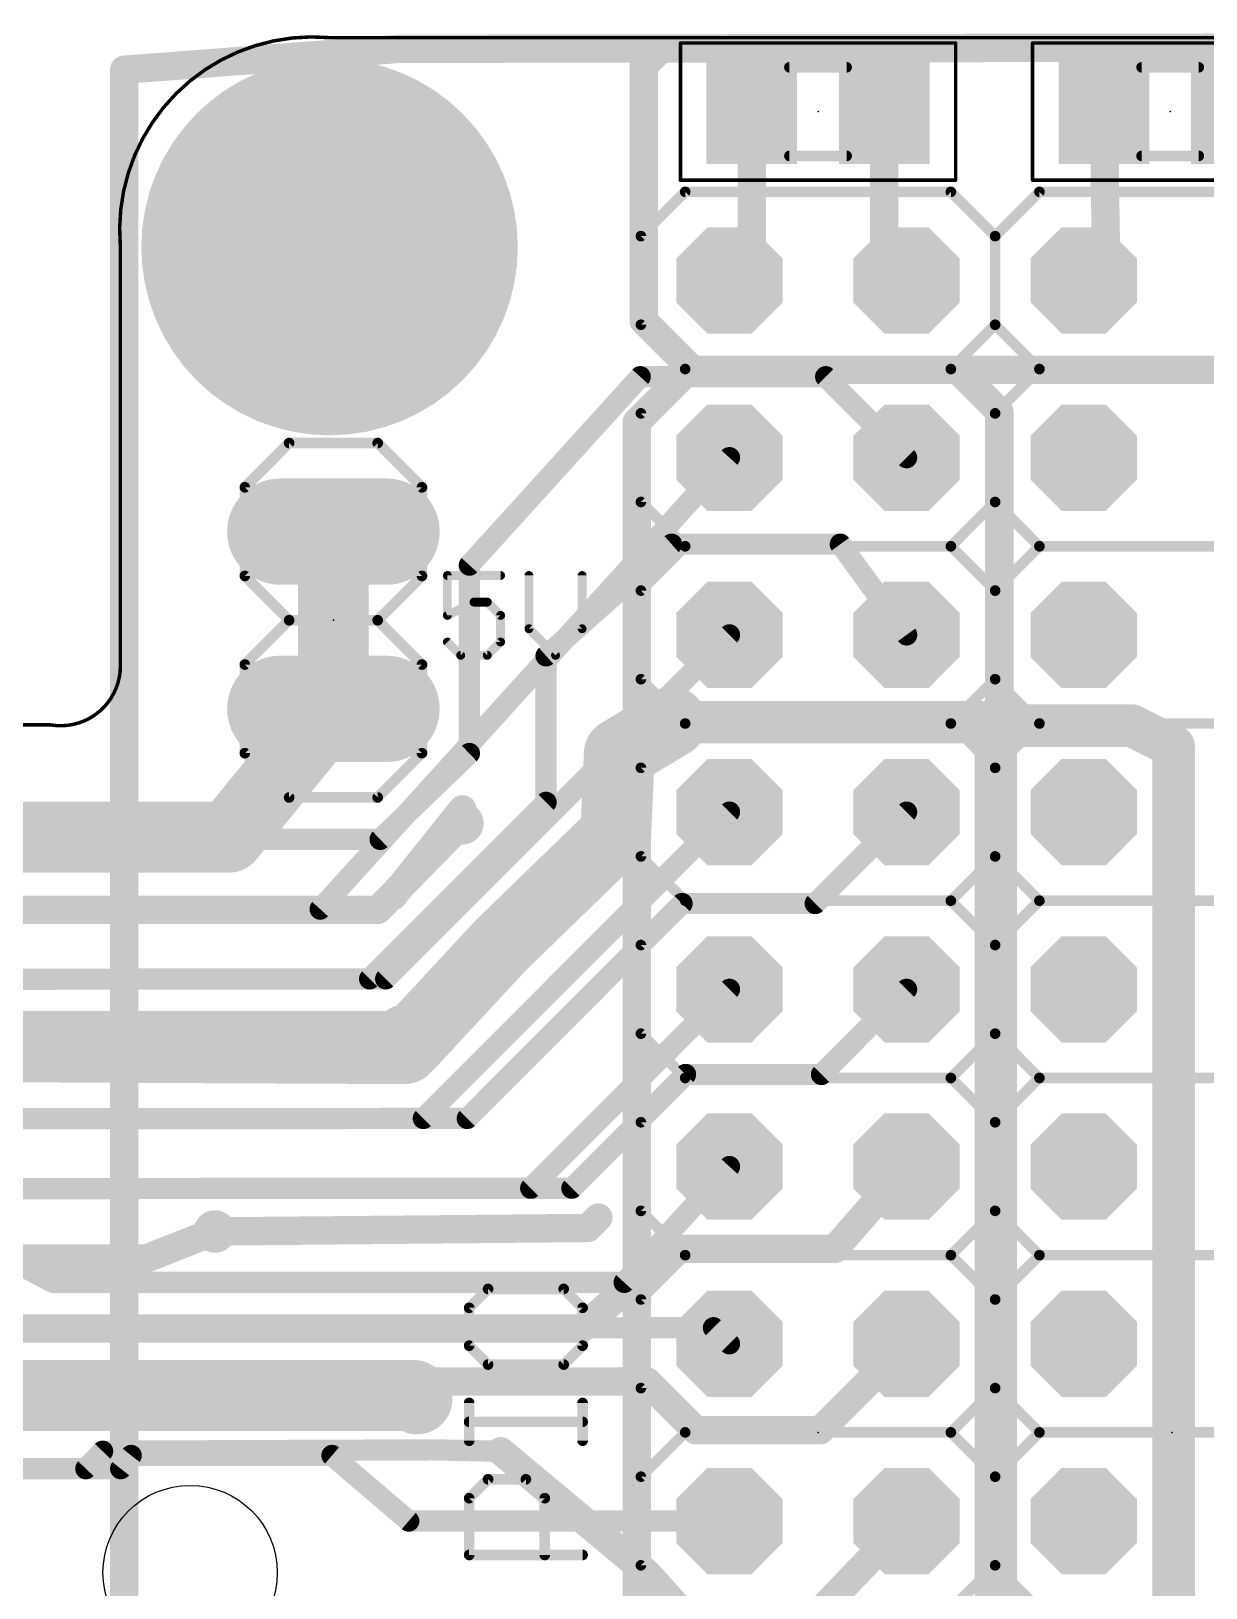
# Model space of a CAD drawing. Extents: x 0.7 to 92.9, y 0.2 to 40.4.
# Drawn here: x 9.47 to 26.31, y 18.09 to 40.4 of the extents above; entities that cross this region are included whole.
import ezdxf

# ---------------------------------------------------------------- set-up
doc = ezdxf.new("R2010")
doc.units = 0
for name, color, linetype in [('1', 14, 'CONTINUOUS'), ('16', 174, 'CONTINUOUS'), ('17', 94, 'CONTINUOUS'), ('18', 94, 'CONTINUOUS'), ('20', 178, 'CONTINUOUS'), ('21', 250, 'CONTINUOUS'), ('23', 178, 'CONTINUOUS'), ('24', 178, 'CONTINUOUS'), ('25', 250, 'CONTINUOUS'), ('39', 14, 'CONTINUOUS'), ('40', 174, 'CONTINUOUS'), ('51', 250, 'CONTINUOUS'), ('52', 250, 'CONTINUOUS')]:
    doc.layers.add(name, color=color, linetype=linetype)

# ---------------------------------------------------------------- blocks, each defined once
blk = doc.blocks.new('RECT')
blk.add_solid([(-0.5, -0.5), (0.5, -0.5), (-0.5, 0.5), (0.5, 0.5)])
blk = doc.blocks.new('LONGP100')
at = {"const_width": 1}
blk.add_lwpolyline([(-0.5, 0), (0.5, 0)], dxfattribs=at)
at = {"const_width": 0.5}
for points in [[(-0.5, 0.25, 1), (-0.5, -0.25)], [(0.5, -0.25, 1), (0.5, 0.25)]]:
    blk.add_lwpolyline(points, format="xyb", dxfattribs=at)
blk = doc.blocks.new('OCTAGONP')
at = {"const_width": 0.5}
blk.add_lwpolyline([(-0.25, -0.1036), (-0.25, 0.1036), (-0.1036, 0.25), (0.1036, 0.25), (0.25, 0.1036), (0.25, -0.1036), (0.1036, -0.25), (-0.1036, -0.25), (-0.25, -0.1036), (-0.25, 0.1036)], dxfattribs=at)
blk = doc.blocks.new('ROUNDP')
at = {"const_width": 0.5}
blk.add_lwpolyline([(0, -0.25, 1), (0, 0.25, 1), (0, -0.25)], format="xyb", dxfattribs=at)
blk = doc.blocks.new('ROUNDV')
at = {"const_width": 0.5}
blk.add_lwpolyline([(0, -0.25, 1), (0, 0.25, 1), (0, -0.25)], format="xyb", dxfattribs=at)

msp = doc.modelspace()

# ---------------------------------------------------------------- linework, layer by layer
at = {"layer": '1'}
for points, const_width in [([(19.8, 39.25), (19.8, 37.15)], 0.4064), ([(21.7, 39.25), (21.7, 37.15)], 0.4064), ([(24.85, 39.25), (24.88, 37.15)], 0.4064), ([(19.8, 37.15), (19.48, 36.83)], 0.4064), ([(21.7, 37.15), (22.02, 36.83)], 0.4064), ([(24.88, 37.15), (24.56, 36.83)], 0.4064), ([(15.75, 32.75), (18.2, 35.45)], 0.3048), ([(18.2, 35.45), (20.86, 35.45)], 0.3048), ([(20.86, 35.45), (22.02, 34.29)], 0.3048), ([(16.85, 31.45), (18.65, 33.05)], 0.3048), ([(18.65, 33.05), (21.07, 33.05)], 0.3048), ([(21.07, 33.05), (22.02, 31.75)], 0.3048), ([(15.75, 30.05), (15.75, 32.75)], 0.3048), ([(16.85, 29.35), (16.85, 31.45)], 0.3048), ([(17.9, 30.05), (18.65, 30.5)], 1.016), ([(18.65, 30.5), (23.1, 30.5)], 0.6096), ([(23.1, 30.5), (23.3, 30.45)], 0.6096), ([(23.3, 30.45), (23.3, 5.6)], 0.6096), ([(25.25, 30.45), (23.3, 30.45)], 0.6096), ([(25.85, 30.15), (25.25, 30.45)], 0.6096), ([(17.85, 28.9), (17.9, 30.05)], 1.016), ([(25.85, 5.85), (25.85, 30.15)], 0.6096), ([(14.47, 28.82), (15.75, 30.05)], 0.3048), ([(14.32, 26.82), (16.85, 29.35)], 0.3048), ([(14.44, 27.81), (15.65, 29.05)], 0.4064), ([(16.2, 27.3), (17.85, 28.9)], 1.016), ([(20.71, 27.9), (22.02, 29.21)], 0.3048), ([(4.245, 28.81), (14.47, 28.82)], 0.3048), ([(4.245, 27.81), (14.44, 27.81)], 0.4064), ([(15.72, 24.82), (18.8, 27.9)], 0.3048), ([(18.8, 27.9), (20.71, 27.9)], 0.3048), ([(14.9, 25.9), (16.2, 27.3)], 1.016), ([(4.245, 26.81), (14.32, 26.82)], 0.3048), ([(20.8, 25.45), (22.02, 26.67)], 0.3048), ([(8.35, 25.85), (14.82, 25.82)], 1.016), ([(14.82, 25.82), (14.9, 25.9)], 1.016), ([(17.22, 23.82), (18.85, 25.45)], 0.3048), ([(18.85, 25.45), (20.8, 25.45)], 0.3048), ([(4.245, 24.81), (15.72, 24.82)], 0.3048), ([(20.99, 22.95), (22.02, 24.13)], 0.4064), ([(4.245, 23.81), (17.22, 23.82)], 0.3048), ([(11.11, 22.81), (12.1, 23.2)], 0.4064), ([(4.245, 22.81), (11.11, 22.81)], 0.4064), ([(17.36, 21.81), (18.65, 22.95)], 0.4064), ([(18.65, 22.95), (20.99, 22.95)], 0.4064), ([(4.245, 21.81), (17.36, 21.81)], 0.4064), ([(20.78, 20.35), (22.02, 21.59)], 0.4064), ([(9.96, 20.81), (10.3, 21.05)], 0.4064), ([(10.3, 21.05), (18.3, 21.05)], 0.4064), ([(18.3, 21.05), (19, 20.35)], 0.4064), ([(4.245, 20.81), (9.96, 20.81)], 0.4064), ([(19, 20.35), (20.78, 20.35)], 0.4064), ([(10.25, 19.8), (10.49, 20.05)], 0.3048), ([(10.49, 20.05), (15.22, 20.07)], 0.3048), ([(15.22, 20.07), (16.2, 20.05)], 0.3048), ([(16.2, 20.05), (18.3, 18.3)], 0.4064), ([(4.245, 19.81), (10.25, 19.8)], 0.3048), ([(20.82, 17.8), (22.02, 19.05)], 0.4064), ([(18.3, 18.3), (18.75, 17.8)], 0.4064)]:
    msp.add_lwpolyline(points, dxfattribs=dict(at, const_width=const_width))
for points, const_width in [([(19.9016, 39.25, 1), (19.6984, 39.25)], 0.2032), ([(21.8016, 39.25, 1), (21.5984, 39.25)], 0.2032), ([(24.9516, 39.2515, 1), (24.7484, 39.2485)], 0.2032), ([(19.8718, 37.0782, 1), (19.7282, 37.2218)], 0.2032), ([(21.7718, 37.2218, 1), (21.6282, 37.0782)], 0.2032), ([(24.9518, 37.0782, 1), (24.8082, 37.2218)], 0.2032), ([(19.6984, 37.15, 1), (19.9016, 37.15)], 0.2032), ([(21.5984, 37.15, 1), (21.8016, 37.15)], 0.2032), ([(24.7784, 37.1485, 1), (24.9816, 37.1515)], 0.2032), ([(19.4082, 36.9018, 1), (19.5518, 36.7582)], 0.2032), ([(21.9482, 36.7582, 1), (22.0918, 36.9018)], 0.2032), ([(24.4882, 36.9018, 1), (24.6318, 36.7582)], 0.2032), ([(18.2, 35.5262, 1), (18.2, 35.3738)], 0.1524), ([(18.2564, 35.3988, 1), (18.1436, 35.5012)], 0.1524), ([(20.9139, 35.5039, 1), (20.8061, 35.3961)], 0.1524), ([(20.86, 35.3738, 1), (20.86, 35.5262)], 0.1524), ([(21.9661, 34.2361, 1), (22.0739, 34.3439)], 0.1524), ([(18.65, 33.1262, 1), (18.65, 32.9738)], 0.1524), ([(18.7006, 32.993, 1), (18.5994, 33.107)], 0.1524), ([(21.1315, 33.095, 1), (21.0085, 33.005)], 0.1524), ([(21.07, 32.9738, 1), (21.07, 33.1262)], 0.1524), ([(15.8262, 32.75, 1), (15.6738, 32.75)], 0.1524), ([(15.6936, 32.8012, 1), (15.8064, 32.6988)], 0.1524), ([(21.9585, 31.705, 1), (22.0815, 31.795)], 0.1524), ([(16.9262, 31.45, 1), (16.7738, 31.45)], 0.1524), ([(16.7994, 31.507, 1), (16.9006, 31.393)], 0.1524), ([(18.7807, 30.2822, 1), (18.5193, 30.7178)], 0.508), ([(18.65, 30.6524, 1), (18.65, 30.3476)], 0.3048), ([(23.137, 30.6478, 1), (23.063, 30.3522)], 0.3048), ([(23.1, 30.3476, 1), (23.1, 30.6524)], 0.3048), ([(23.4524, 30.45, 1), (23.1476, 30.45)], 0.3048), ([(23.3, 30.6024, 1), (23.3, 30.2976)], 0.3048), ([(23.263, 30.3022, 1), (23.337, 30.5978)], 0.3048), ([(25.3182, 30.5863, 1), (25.1818, 30.3137)], 0.3048), ([(25.25, 30.2976, 1), (25.25, 30.6024)], 0.3048), ([(17.7693, 30.2678, 1), (18.0307, 29.8322)], 0.508), ([(18.1538, 30.039, 1), (17.6462, 30.061)], 0.508), ([(26.0024, 30.15, 1), (25.6976, 30.15)], 0.3048), ([(25.7818, 30.0137, 1), (25.9182, 30.2863)], 0.3048), ([(15.6738, 30.05, 1), (15.8262, 30.05)], 0.1524), ([(15.8028, 29.9951, 1), (15.6972, 30.1049)], 0.1524), ([(16.9039, 29.2961, 1), (16.7961, 29.4039)], 0.1524), ([(15.7227, 28.979, 1), (15.5773, 29.121)], 0.2032), ([(16.7738, 29.35, 1), (16.9262, 29.35)], 0.1524), ([(18.0268, 28.7177, 1), (17.6732, 29.0823)], 0.508), ([(22.0739, 29.1561, 1), (21.9661, 29.2639)], 0.1524), ([(17.5962, 28.911, 1), (18.1038, 28.889)], 0.508), ([(14.4172, 28.8749, 1), (14.5228, 28.7651)], 0.1524), ([(14.4701, 28.7438, 1), (14.4699, 28.8962)], 0.1524), ([(14.3673, 27.881, 1), (14.5127, 27.739)], 0.2032), ([(14.44, 27.7084, 1), (14.44, 27.9116)], 0.2032), ([(18.8, 27.9762, 1), (18.8, 27.8238)], 0.1524), ([(18.8539, 27.8461, 1), (18.7461, 27.9539)], 0.1524), ([(20.6561, 27.9539, 1), (20.7639, 27.8461)], 0.1524), ([(20.71, 27.8238, 1), (20.71, 27.9762)], 0.1524), ([(16.0232, 27.4823, 1), (16.3768, 27.1177)], 0.508), ([(16.3861, 27.1272, 1), (16.0139, 27.4728)], 0.508), ([(14.2661, 26.8739, 1), (14.3739, 26.7661)], 0.1524), ([(14.3201, 26.7438, 1), (14.3199, 26.8962)], 0.1524), ([(22.0739, 26.6161, 1), (21.9661, 26.7239)], 0.1524), ([(15.0796, 25.7204, 1), (14.7204, 26.0796)], 0.508), ([(14.8188, 25.566, 1), (14.8212, 26.074)], 0.508), ([(14.6404, 25.9996, 1), (14.9996, 25.6404)], 0.508), ([(14.7139, 26.0728, 1), (15.0861, 25.7272)], 0.508), ([(18.85, 25.5262, 1), (18.85, 25.3738)], 0.1524), ([(18.9039, 25.3961, 1), (18.7961, 25.5039)], 0.1524), ([(20.7461, 25.5039, 1), (20.8539, 25.3961)], 0.1524), ([(20.8, 25.3738, 1), (20.8, 25.5262)], 0.1524), ([(15.6661, 24.8739, 1), (15.7739, 24.7661)], 0.1524), ([(15.7201, 24.7438, 1), (15.7199, 24.8962)], 0.1524), ([(22.0965, 24.0632, 1), (21.9435, 24.1968)], 0.2032), ([(17.1661, 23.8739, 1), (17.2739, 23.7661)], 0.1524), ([(17.2201, 23.7438, 1), (17.2199, 23.8962)], 0.1524), ([(12.1372, 23.1055, 1), (12.0628, 23.2945)], 0.2032), ([(11.0728, 22.9045, 1), (11.1472, 22.7155)], 0.2032), ([(11.11, 22.7084, 1), (11.11, 22.9116)], 0.2032), ([(18.65, 23.0516, 1), (18.65, 22.8484)], 0.2032), ([(18.7173, 22.8739, 1), (18.5827, 23.0261)], 0.2032), ([(20.9135, 23.0168, 1), (21.0665, 22.8832)], 0.2032), ([(20.99, 22.8484, 1), (20.99, 23.0516)], 0.2032), ([(17.2927, 21.8861, 1), (17.4273, 21.7339)], 0.2032), ([(17.36, 21.7084, 1), (17.36, 21.9116)], 0.2032), ([(22.0918, 21.5182, 1), (21.9482, 21.6618)], 0.2032), ([(10.3, 21.1516, 1), (10.3, 20.9484)], 0.2032), ([(10.3586, 20.967, 1), (10.2414, 21.133)], 0.2032), ([(18.3718, 21.1218, 1), (18.2282, 20.9782)], 0.2032), ([(18.3, 20.9484, 1), (18.3, 21.1516)], 0.2032), ([(9.9014, 20.893, 1), (10.0186, 20.727)], 0.2032), ([(9.96, 20.7084, 1), (9.96, 20.9116)], 0.2032), ([(19, 20.4516, 1), (19, 20.2484)], 0.2032), ([(20.78, 20.2484, 1), (20.78, 20.4516)], 0.2032), ([(18.9282, 20.2782, 1), (19.0718, 20.4218)], 0.2032), ([(20.7082, 20.4218, 1), (20.8518, 20.2782)], 0.2032), ([(10.4897, 20.1262, 1), (10.4903, 19.9738)], 0.1524), ([(10.545, 19.9972, 1), (10.435, 20.1028)], 0.1524), ([(15.2216, 20.1462, 1), (15.2184, 19.9938)], 0.1524), ([(15.2203, 19.9938, 1), (15.2197, 20.1462)], 0.1524), ([(16.265, 20.1281, 1), (16.135, 19.9719)], 0.2032), ([(16.1984, 19.9738, 1), (16.2016, 20.1262)], 0.1524), ([(10.195, 19.8528, 1), (10.305, 19.7472)], 0.1524), ([(10.2499, 19.7238, 1), (10.2501, 19.8762)], 0.1524), ([(22.0933, 18.9796, 1), (21.9467, 19.1204)], 0.2032), ([(18.3755, 18.368, 1), (18.2245, 18.232)], 0.2032), ([(18.235, 18.2219, 1), (18.365, 18.3781)], 0.2032)]:
    msp.add_lwpolyline(points, format="xyb", dxfattribs=dict(at, const_width=const_width))
at = {"layer": '16'}
for points, const_width in [([(14.75, 40.15), (50.6, 40.2)], 0.4064), ([(10.8, 39.85), (14.75, 40.15)], 0.4064), ([(10.8, 0.45), (10.8, 39.85)], 0.4064), ([(21.7, 39.25), (21.7, 37.15)], 0.4064), ([(21.7, 37.15), (22.02, 36.83)], 0.4064), ([(13.61, 27.82), (19.48, 34.29)], 0.3048), ([(13.8, 30.69), (13.8, 33.23)], 1.016), ([(14.55, 26.82), (19.48, 31.75)], 0.3048), ([(12.3, 28.85), (13.8, 30.69)], 1.016), ([(15.65, 29.25), (14.65, 28)], 0.4064), ([(15.65, 29.05), (15.65, 29.25)], 0.4064), ([(8.68, 28.85), (12.3, 28.85)], 1.016), ([(15.09, 24.82), (19.48, 29.21)], 0.3048), ([(4.245, 27.81), (13.61, 27.82)], 0.3048), ([(4.245, 26.81), (14.55, 26.82)], 0.3048), ([(16.63, 23.82), (19.48, 26.67)], 0.3048), ([(8.4, 25.85), (14.75, 25.85)], 1.016), ([(14.75, 25.85), (14.85, 25.95)], 1.016), ([(4.245, 24.81), (15.09, 24.82)], 0.3048), ([(17.97, 22.47), (19.48, 24.13)], 0.3048), ([(4.245, 23.81), (16.63, 23.82)], 0.3048), ([(12.1, 23.2), (17.45, 23.25)], 0.4064), ([(17.45, 23.25), (17.6, 23.4)], 0.4064), ([(9.15, 22.8), (9.78, 22.47)], 0.3048), ([(9.78, 22.47), (17.97, 22.47)], 0.3048), ([(4.245, 21.81), (19.25, 21.82)], 0.3048), ([(19.25, 21.82), (19.48, 21.59)], 0.3048), ([(8.25, 20.85), (14.95, 20.85)], 1.016), ([(14.95, 20.85), (15, 20.8)], 1.016), ([(10.75, 19.8), (10.9, 19.99)], 0.3048), ([(10.9, 19.99), (13.78, 19.99)], 0.3048), ([(13.78, 19.99), (14.88, 19.05)], 0.3048), ([(4.245, 19.81), (10.6, 19.8)], 0.3048), ([(10.6, 19.8), (10.75, 19.8)], 0.3048), ([(14.88, 19.05), (19.48, 19.05)], 0.3048)]:
    msp.add_lwpolyline(points, dxfattribs=dict(at, const_width=const_width))
for points, const_width in [([(14.7499, 40.2516, 1), (14.7501, 40.0484)], 0.2032), ([(14.7577, 40.0487, 1), (14.7423, 40.2513)], 0.2032), ([(10.9016, 39.85, 1), (10.6984, 39.85)], 0.2032), ([(10.7923, 39.9513, 1), (10.8077, 39.7487)], 0.2032), ([(21.8016, 39.25, 1), (21.5984, 39.25)], 0.2032), ([(21.7718, 37.2218, 1), (21.6282, 37.0782)], 0.2032), ([(21.5984, 37.15, 1), (21.8016, 37.15)], 0.2032), ([(21.9482, 36.7582, 1), (22.0918, 36.9018)], 0.2032), ([(19.5364, 34.2388, 1), (19.4236, 34.3412)], 0.1524), ([(14.054, 33.23, 1), (13.546, 33.23)], 0.508), ([(19.5339, 31.6961, 1), (19.4261, 31.8039)], 0.1524), ([(13.9969, 30.5295, 1), (13.6031, 30.8505)], 0.508), ([(13.546, 30.69, 1), (14.054, 30.69)], 0.508), ([(15.7516, 29.25, 1), (15.5484, 29.25)], 0.2032), ([(15.7293, 29.1865, 1), (15.5707, 29.3135)], 0.2032), ([(12.1031, 29.0105, 1), (12.4969, 28.6895)], 0.508), ([(12.3, 28.596, 1), (12.3, 29.104)], 0.508), ([(19.5339, 29.1561, 1), (19.4261, 29.2639)], 0.1524), ([(15.5484, 29.05, 1), (15.7516, 29.05)], 0.2032), ([(14.5707, 28.0635, 1), (14.7293, 27.9365)], 0.2032), ([(13.5536, 27.8712, 1), (13.6664, 27.7688)], 0.1524), ([(13.6101, 27.7438, 1), (13.6099, 27.8962)], 0.1524), ([(14.4961, 26.8739, 1), (14.6039, 26.7661)], 0.1524), ([(14.5501, 26.7438, 1), (14.5499, 26.8962)], 0.1524), ([(19.5339, 26.6161, 1), (19.4261, 26.7239)], 0.1524), ([(15.0296, 25.7704, 1), (14.6704, 26.1296)], 0.508), ([(14.75, 25.596, 1), (14.75, 26.104)], 0.508), ([(14.5704, 26.0296, 1), (14.9296, 25.6704)], 0.508), ([(15.0361, 24.8739, 1), (15.1439, 24.7661)], 0.1524), ([(15.0901, 24.7438, 1), (15.0899, 24.8962)], 0.1524), ([(19.5364, 24.0787, 1), (19.4236, 24.1813)], 0.1524), ([(16.5761, 23.8739, 1), (16.6839, 23.7661)], 0.1524), ([(16.6301, 23.7438, 1), (16.6299, 23.8962)], 0.1524), ([(17.4509, 23.1484, 1), (17.4491, 23.3516)], 0.2032), ([(17.6718, 23.3282, 1), (17.5282, 23.4718)], 0.2032), ([(12.0991, 23.3016, 1), (12.1009, 23.0984)], 0.2032), ([(17.3782, 23.3218, 1), (17.5218, 23.1782)], 0.2032), ([(9.78, 22.5462, 1), (9.78, 22.3938)], 0.1524), ([(9.7446, 22.4025, 1), (9.8154, 22.5375)], 0.1524), ([(17.9136, 22.5213, 1), (18.0264, 22.4187)], 0.1524), ([(17.97, 22.3938, 1), (17.97, 22.5462)], 0.1524), ([(19.3039, 21.8739, 1), (19.1961, 21.7661)], 0.1524), ([(19.2501, 21.7438, 1), (19.2499, 21.8962)], 0.1524), ([(19.4261, 21.5361, 1), (19.5339, 21.6439)], 0.1524), ([(15.1296, 21.0296, 1), (14.7704, 20.6704)], 0.508), ([(14.8204, 20.6204, 1), (15.1796, 20.9796)], 0.508), ([(14.95, 20.596, 1), (14.95, 21.104)], 0.508), ([(10.9, 20.0662, 1), (10.9, 19.9138)], 0.1524), ([(10.9598, 19.9428, 1), (10.8402, 20.0372)], 0.1524), ([(13.8295, 20.0479, 1), (13.7305, 19.9321)], 0.1524), ([(13.78, 19.9138, 1), (13.78, 20.0662)], 0.1524), ([(10.6, 19.8762, 1), (10.6, 19.7238)], 0.1524), ([(10.5999, 19.7238, 1), (10.6001, 19.8762)], 0.1524), ([(10.6902, 19.8472, 1), (10.8098, 19.7528)], 0.1524), ([(10.75, 19.7238, 1), (10.75, 19.8762)], 0.1524), ([(14.88, 19.1262, 1), (14.88, 18.9738)], 0.1524), ([(19.48, 18.9738, 1), (19.48, 19.1262)], 0.1524), ([(14.8305, 18.9921, 1), (14.9295, 19.1079)], 0.1524)]:
    msp.add_lwpolyline(points, format="xyb", dxfattribs=dict(at, const_width=const_width))
at = {"layer": '20'}
for points, const_width in [([(13.745, 40.31, 0.4663), (10.745, 37.31)], 0.05), ([(13.745, 40.3225, 1), (13.745, 40.2975)], 0.025), ([(13.7439, 40.2975, 1), (13.7461, 40.3225)], 0.025), ([(10.7575, 37.31, 1), (10.7325, 37.31)], 0.025), ([(10.7325, 37.3089, 1), (10.7575, 37.3111)], 0.025), ([(9.745, 30.46, 0.4663), (10.745, 31.31)], 0.05), ([(10.7575, 31.3101, 1), (10.7325, 31.3099)], 0.025), ([(10.7325, 31.31, 1), (10.7575, 31.31)], 0.025), ([(9.7471, 30.4723, 1), (9.7429, 30.4477)], 0.025), ([(9.745, 30.4475, 1), (9.745, 30.4725)], 0.025)]:
    msp.add_lwpolyline(points, format="xyb", dxfattribs=dict(at, const_width=const_width))
at = {"layer": '20', "const_width": 0.05}
for points in [[(13.745, 40.31), (47.535, 40.31)], [(10.745, 31.31), (10.745, 37.31)], [(1.245, 30.46), (9.745, 30.46)]]:
    msp.add_lwpolyline(points, dxfattribs=at)
at = {"layer": '20'}
msp.add_circle((11.745, 18.31), 1.25, dxfattribs=at)
at = {"layer": '21', "const_width": 0.1524}
for points in [[(18.21, 37.465), (18.845, 38.1)], [(18.845, 38.1), (22.655, 38.1)], [(22.655, 38.1), (23.29, 37.465)], [(23.29, 37.465), (23.925, 38.1)], [(23.925, 38.1), (27.735, 38.1)], [(18.21, 37.465), (18.21, 36.195)], [(23.29, 37.465), (23.29, 36.195)], [(23.29, 37.465), (23.29, 36.195)], [(18.845, 35.56), (18.21, 36.195)], [(22.655, 35.56), (23.29, 36.195)], [(23.925, 35.56), (23.29, 36.195)], [(18.21, 34.925), (18.845, 35.56)], [(18.845, 35.56), (22.655, 35.56)], [(22.655, 35.56), (23.29, 34.925)], [(23.29, 34.925), (23.925, 35.56)], [(23.925, 35.56), (27.735, 35.56)], [(18.21, 34.925), (18.21, 33.655)], [(23.29, 34.925), (23.29, 33.655)], [(23.29, 34.925), (23.29, 33.655)], [(12.53, 33.865), (13.165, 34.5)], [(13.165, 34.5), (14.435, 34.5)], [(14.435, 34.5), (15.07, 33.865)], [(12.53, 32.595), (12.53, 33.865)], [(15.07, 33.865), (15.07, 32.595)], [(18.845, 33.02), (18.21, 33.655)], [(22.655, 33.02), (23.29, 33.655)], [(23.925, 33.02), (23.29, 33.655)], [(18.845, 33.02), (18.21, 32.385)], [(18.845, 33.02), (22.655, 33.02)], [(22.655, 33.02), (23.29, 32.385)], [(23.925, 33.02), (23.29, 32.385)], [(23.925, 33.02), (27.735, 33.02)], [(13.165, 31.96), (12.53, 32.595)], [(15.07, 32.595), (14.435, 31.96)], [(18.21, 31.115), (18.21, 32.385)], [(23.29, 32.385), (23.29, 31.115)], [(23.29, 31.115), (23.29, 32.385)], [(12.53, 31.325), (13.165, 31.96)], [(13.165, 31.96), (14.435, 31.96)], [(14.435, 31.96), (15.07, 31.325)], [(12.53, 30.055), (12.53, 31.325)], [(15.07, 31.325), (15.07, 30.055)], [(18.845, 30.48), (18.21, 31.115)], [(22.655, 30.48), (23.29, 31.115)], [(23.925, 30.48), (23.29, 31.115)], [(18.21, 29.845), (18.845, 30.48)], [(18.845, 30.48), (22.655, 30.48)], [(22.655, 30.48), (23.29, 29.845)], [(23.29, 29.845), (23.925, 30.48)], [(23.925, 30.48), (27.735, 30.48)], [(12.53, 30.055), (13.165, 29.42)], [(14.435, 29.42), (15.07, 30.055)], [(18.21, 28.575), (18.21, 29.845)], [(23.29, 29.845), (23.29, 28.575)], [(23.29, 28.575), (23.29, 29.845)], [(13.165, 29.42), (14.435, 29.42)], [(18.845, 27.94), (18.21, 28.575)], [(22.655, 27.94), (23.29, 28.575)], [(23.925, 27.94), (23.29, 28.575)], [(18.21, 27.305), (18.845, 27.94)], [(18.845, 27.94), (22.655, 27.94)], [(22.655, 27.94), (23.29, 27.305)], [(23.29, 27.305), (23.925, 27.94)], [(23.925, 27.94), (27.735, 27.94)], [(18.21, 26.035), (18.21, 27.305)], [(23.29, 27.305), (23.29, 26.035)], [(23.29, 26.035), (23.29, 27.305)], [(18.845, 25.4), (18.21, 26.035)], [(22.655, 25.4), (23.29, 26.035)], [(23.925, 25.4), (23.29, 26.035)], [(18.21, 24.765), (18.845, 25.4)], [(18.845, 25.4), (22.655, 25.4)], [(22.655, 25.4), (23.29, 24.765)], [(23.29, 24.765), (23.925, 25.4)], [(23.925, 25.4), (27.735, 25.4)], [(18.21, 23.495), (18.21, 24.765)], [(23.29, 24.765), (23.29, 23.495)], [(23.29, 23.495), (23.29, 24.765)], [(18.845, 22.86), (18.21, 23.495)], [(22.655, 22.86), (23.29, 23.495)], [(23.925, 22.86), (23.29, 23.495)], [(18.21, 22.225), (18.845, 22.86)], [(18.845, 22.86), (22.655, 22.86)], [(22.655, 22.86), (23.29, 22.225)], [(23.29, 22.225), (23.925, 22.86)], [(23.925, 22.86), (27.735, 22.86)], [(18.21, 20.955), (18.21, 22.225)], [(23.29, 22.225), (23.29, 20.955)], [(23.29, 20.955), (23.29, 22.225)], [(18.845, 20.32), (18.21, 20.955)], [(22.655, 20.32), (23.29, 20.955)], [(23.925, 20.32), (23.29, 20.955)], [(18.21, 19.685), (18.845, 20.32)], [(18.845, 20.32), (22.655, 20.32)], [(22.655, 20.32), (23.29, 19.685)], [(23.29, 19.685), (23.925, 20.32)], [(23.925, 20.32), (27.735, 20.32)], [(18.21, 18.415), (18.21, 19.685)], [(23.29, 19.685), (23.29, 18.415)], [(23.29, 18.415), (23.29, 19.685)], [(18.845, 17.78), (18.21, 18.415)], [(22.655, 17.78), (23.29, 18.415)], [(23.925, 17.78), (23.29, 18.415)]]:
    msp.add_lwpolyline(points, dxfattribs=at)
at = {"layer": '21', "const_width": 0.0762}
for points in [[(18.845, 38.1381, 1), (18.845, 38.0619)], [(18.8719, 38.0731, 1), (18.8181, 38.1269)], [(22.6819, 38.1269, 1), (22.6281, 38.0731)], [(22.655, 38.0619, 1), (22.655, 38.1381)], [(23.925, 38.1381, 1), (23.925, 38.0619)], [(23.9519, 38.0731, 1), (23.8981, 38.1269)], [(18.2481, 37.465, 1), (18.1719, 37.465)], [(18.1831, 37.4919, 1), (18.2369, 37.4381)], [(23.3281, 37.465, 1), (23.2519, 37.465)], [(23.3281, 37.465, 1), (23.2519, 37.465)], [(23.2631, 37.4919, 1), (23.3169, 37.4381)], [(23.2631, 37.4381, 1), (23.3169, 37.4919)], [(18.1719, 36.195, 1), (18.2481, 36.195)], [(18.2369, 36.2219, 1), (18.1831, 36.1681)], [(23.2519, 36.195, 1), (23.3281, 36.195)], [(23.2519, 36.195, 1), (23.3281, 36.195)], [(23.3169, 36.2219, 1), (23.2631, 36.1681)], [(23.3169, 36.1681, 1), (23.2631, 36.2219)], [(18.845, 35.5981, 1), (18.845, 35.5219)], [(18.8719, 35.5331, 1), (18.8181, 35.5869)], [(18.8181, 35.5331, 1), (18.8719, 35.5869)], [(22.6819, 35.5869, 1), (22.6281, 35.5331)], [(22.6281, 35.5869, 1), (22.6819, 35.5331)], [(22.655, 35.5219, 1), (22.655, 35.5981)], [(23.925, 35.5981, 1), (23.925, 35.5219)], [(23.9519, 35.5331, 1), (23.8981, 35.5869)], [(23.8981, 35.5331, 1), (23.9519, 35.5869)], [(18.2481, 34.925, 1), (18.1719, 34.925)], [(18.1831, 34.9519, 1), (18.2369, 34.8981)], [(23.3281, 34.925, 1), (23.2519, 34.925)], [(23.3281, 34.925, 1), (23.2519, 34.925)], [(23.2631, 34.9519, 1), (23.3169, 34.8981)], [(23.2631, 34.8981, 1), (23.3169, 34.9519)], [(13.165, 34.5381, 1), (13.165, 34.4619)], [(13.1919, 34.4731, 1), (13.1381, 34.5269)], [(14.4619, 34.5269, 1), (14.4081, 34.4731)], [(14.435, 34.4619, 1), (14.435, 34.5381)], [(12.5681, 33.865, 1), (12.4919, 33.865)], [(12.5031, 33.8919, 1), (12.5569, 33.8381)], [(15.1081, 33.865, 1), (15.0319, 33.865)], [(15.0431, 33.8381, 1), (15.0969, 33.8919)], [(18.1719, 33.655, 1), (18.2481, 33.655)], [(18.2369, 33.6819, 1), (18.1831, 33.6281)], [(23.2519, 33.655, 1), (23.3281, 33.655)], [(23.2519, 33.655, 1), (23.3281, 33.655)], [(23.3169, 33.6819, 1), (23.2631, 33.6281)], [(23.3169, 33.6281, 1), (23.2631, 33.6819)], [(18.845, 33.0581, 1), (18.845, 32.9819)], [(18.8719, 32.9931, 1), (18.8181, 33.0469)], [(18.8181, 32.9931, 1), (18.8719, 33.0469)], [(22.6819, 33.0469, 1), (22.6281, 32.9931)], [(22.6281, 33.0469, 1), (22.6819, 32.9931)], [(22.655, 32.9819, 1), (22.655, 33.0581)], [(23.925, 33.0581, 1), (23.925, 32.9819)], [(23.9519, 32.9931, 1), (23.8981, 33.0469)], [(23.8981, 32.9931, 1), (23.9519, 33.0469)], [(12.4919, 32.595, 1), (12.5681, 32.595)], [(12.5569, 32.6219, 1), (12.5031, 32.5681)], [(15.0319, 32.595, 1), (15.1081, 32.595)], [(15.0969, 32.5681, 1), (15.0431, 32.6219)], [(18.2481, 32.385, 1), (18.1719, 32.385)], [(18.1831, 32.4119, 1), (18.2369, 32.3581)], [(23.3281, 32.385, 1), (23.2519, 32.385)], [(23.3281, 32.385, 1), (23.2519, 32.385)], [(23.2631, 32.4119, 1), (23.3169, 32.3581)], [(23.2631, 32.3581, 1), (23.3169, 32.4119)], [(13.165, 31.9981, 1), (13.165, 31.9219)], [(13.1919, 31.9331, 1), (13.1381, 31.9869)], [(13.1381, 31.9331, 1), (13.1919, 31.9869)], [(14.4619, 31.9869, 1), (14.4081, 31.9331)], [(14.4081, 31.9869, 1), (14.4619, 31.9331)], [(14.435, 31.9219, 1), (14.435, 31.9981)], [(12.5681, 31.325, 1), (12.4919, 31.325)], [(12.5031, 31.3519, 1), (12.5569, 31.2981)], [(15.1081, 31.325, 1), (15.0319, 31.325)], [(15.0431, 31.2981, 1), (15.0969, 31.3519)], [(18.1719, 31.115, 1), (18.2481, 31.115)], [(18.2369, 31.1419, 1), (18.1831, 31.0881)], [(23.2519, 31.115, 1), (23.3281, 31.115)], [(23.2519, 31.115, 1), (23.3281, 31.115)], [(23.3169, 31.1419, 1), (23.2631, 31.0881)], [(23.3169, 31.0881, 1), (23.2631, 31.1419)], [(18.845, 30.5181, 1), (18.845, 30.4419)], [(18.8719, 30.4531, 1), (18.8181, 30.5069)], [(18.8181, 30.4531, 1), (18.8719, 30.5069)], [(22.6819, 30.5069, 1), (22.6281, 30.4531)], [(22.6281, 30.5069, 1), (22.6819, 30.4531)], [(22.655, 30.4419, 1), (22.655, 30.5181)], [(23.925, 30.5181, 1), (23.925, 30.4419)], [(23.9519, 30.4531, 1), (23.8981, 30.5069)], [(23.8981, 30.4531, 1), (23.9519, 30.5069)], [(12.5569, 30.0819, 1), (12.5031, 30.0281)], [(15.0969, 30.0281, 1), (15.0431, 30.0819)], [(12.4919, 30.055, 1), (12.5681, 30.055)], [(15.0319, 30.055, 1), (15.1081, 30.055)], [(18.2481, 29.845, 1), (18.1719, 29.845)], [(18.1831, 29.8719, 1), (18.2369, 29.8181)], [(23.3281, 29.845, 1), (23.2519, 29.845)], [(23.3281, 29.845, 1), (23.2519, 29.845)], [(23.2631, 29.8719, 1), (23.3169, 29.8181)], [(23.2631, 29.8181, 1), (23.3169, 29.8719)], [(13.165, 29.4581, 1), (13.165, 29.3819)], [(13.1381, 29.3931, 1), (13.1919, 29.4469)], [(14.4081, 29.4469, 1), (14.4619, 29.3931)], [(14.435, 29.3819, 1), (14.435, 29.4581)], [(18.1719, 28.575, 1), (18.2481, 28.575)], [(18.2369, 28.6019, 1), (18.1831, 28.5481)], [(23.2519, 28.575, 1), (23.3281, 28.575)], [(23.2519, 28.575, 1), (23.3281, 28.575)], [(23.3169, 28.6019, 1), (23.2631, 28.5481)], [(23.3169, 28.5481, 1), (23.2631, 28.6019)], [(18.845, 27.9781, 1), (18.845, 27.9019)], [(18.8719, 27.9131, 1), (18.8181, 27.9669)], [(18.8181, 27.9131, 1), (18.8719, 27.9669)], [(22.6819, 27.9669, 1), (22.6281, 27.9131)], [(22.6281, 27.9669, 1), (22.6819, 27.9131)], [(22.655, 27.9019, 1), (22.655, 27.9781)], [(23.925, 27.9781, 1), (23.925, 27.9019)], [(23.9519, 27.9131, 1), (23.8981, 27.9669)], [(23.8981, 27.9131, 1), (23.9519, 27.9669)], [(18.2481, 27.305, 1), (18.1719, 27.305)], [(18.1831, 27.3319, 1), (18.2369, 27.2781)], [(23.3281, 27.305, 1), (23.2519, 27.305)], [(23.3281, 27.305, 1), (23.2519, 27.305)], [(23.2631, 27.3319, 1), (23.3169, 27.2781)], [(23.2631, 27.2781, 1), (23.3169, 27.3319)], [(18.2369, 26.0619, 1), (18.1831, 26.0081)], [(23.3169, 26.0619, 1), (23.2631, 26.0081)], [(23.3169, 26.0081, 1), (23.2631, 26.0619)], [(18.1719, 26.035, 1), (18.2481, 26.035)], [(23.2519, 26.035, 1), (23.3281, 26.035)], [(23.2519, 26.035, 1), (23.3281, 26.035)], [(18.845, 25.4381, 1), (18.845, 25.3619)], [(18.8719, 25.3731, 1), (18.8181, 25.4269)], [(18.8181, 25.3731, 1), (18.8719, 25.4269)], [(22.6819, 25.4269, 1), (22.6281, 25.3731)], [(22.6281, 25.4269, 1), (22.6819, 25.3731)], [(22.655, 25.3619, 1), (22.655, 25.4381)], [(23.925, 25.4381, 1), (23.925, 25.3619)], [(23.9519, 25.3731, 1), (23.8981, 25.4269)], [(23.8981, 25.3731, 1), (23.9519, 25.4269)], [(18.2481, 24.765, 1), (18.1719, 24.765)], [(18.1831, 24.7919, 1), (18.2369, 24.7381)], [(23.3281, 24.765, 1), (23.2519, 24.765)], [(23.3281, 24.765, 1), (23.2519, 24.765)], [(23.2631, 24.7919, 1), (23.3169, 24.7381)], [(23.2631, 24.7381, 1), (23.3169, 24.7919)], [(18.1719, 23.495, 1), (18.2481, 23.495)], [(18.2369, 23.5219, 1), (18.1831, 23.4681)], [(23.2519, 23.495, 1), (23.3281, 23.495)], [(23.2519, 23.495, 1), (23.3281, 23.495)], [(23.3169, 23.5219, 1), (23.2631, 23.4681)], [(23.3169, 23.4681, 1), (23.2631, 23.5219)], [(18.845, 22.8981, 1), (18.845, 22.8219)], [(18.8719, 22.8331, 1), (18.8181, 22.8869)], [(18.8181, 22.8331, 1), (18.8719, 22.8869)], [(22.6819, 22.8869, 1), (22.6281, 22.8331)], [(22.6281, 22.8869, 1), (22.6819, 22.8331)], [(22.655, 22.8219, 1), (22.655, 22.8981)], [(23.925, 22.8981, 1), (23.925, 22.8219)], [(23.9519, 22.8331, 1), (23.8981, 22.8869)], [(23.8981, 22.8331, 1), (23.9519, 22.8869)], [(18.2481, 22.225, 1), (18.1719, 22.225)], [(18.1831, 22.2519, 1), (18.2369, 22.1981)], [(23.3281, 22.225, 1), (23.2519, 22.225)], [(23.3281, 22.225, 1), (23.2519, 22.225)], [(23.2631, 22.2519, 1), (23.3169, 22.1981)], [(23.2631, 22.1981, 1), (23.3169, 22.2519)], [(18.1719, 20.955, 1), (18.2481, 20.955)], [(18.2369, 20.9819, 1), (18.1831, 20.9281)], [(23.2519, 20.955, 1), (23.3281, 20.955)], [(23.2519, 20.955, 1), (23.3281, 20.955)], [(23.3169, 20.9819, 1), (23.2631, 20.9281)], [(23.3169, 20.9281, 1), (23.2631, 20.9819)], [(18.845, 20.3581, 1), (18.845, 20.2819)], [(18.8719, 20.2931, 1), (18.8181, 20.3469)], [(18.8181, 20.2931, 1), (18.8719, 20.3469)], [(22.6819, 20.3469, 1), (22.6281, 20.2931)], [(22.6281, 20.3469, 1), (22.6819, 20.2931)], [(22.655, 20.2819, 1), (22.655, 20.3581)], [(23.925, 20.3581, 1), (23.925, 20.2819)], [(23.9519, 20.2931, 1), (23.8981, 20.3469)], [(23.8981, 20.2931, 1), (23.9519, 20.3469)], [(18.2481, 19.685, 1), (18.1719, 19.685)], [(18.1831, 19.7119, 1), (18.2369, 19.6581)], [(23.3281, 19.685, 1), (23.2519, 19.685)], [(23.3281, 19.685, 1), (23.2519, 19.685)], [(23.2631, 19.7119, 1), (23.3169, 19.6581)], [(23.2631, 19.6581, 1), (23.3169, 19.7119)], [(18.1719, 18.415, 1), (18.2481, 18.415)], [(18.2369, 18.4419, 1), (18.1831, 18.3881)], [(23.2519, 18.415, 1), (23.3281, 18.415)], [(23.2519, 18.415, 1), (23.3281, 18.415)], [(23.3169, 18.4419, 1), (23.2631, 18.3881)], [(23.3169, 18.3881, 1), (23.2631, 18.4419)]]:
    msp.add_lwpolyline(points, format="xyb", dxfattribs=at)
at = {"layer": '23'}
for p in [(20.75, 39.25), (25.8, 39.25), (13.8, 31.96), (20.75, 20.32), (25.83, 20.32)]:
    msp.add_point(p, dxfattribs=at)
at = {"layer": '24'}
for p in [(20.75, 39.25), (25.8, 39.25)]:
    msp.add_point(p, dxfattribs=at)
at = {"layer": '25', "const_width": 0.127}
for points in [[(16.1974, 32.6013), (15.4347, 32.6013)], [(15.4347, 32.6013), (15.4347, 32.0293)], [(16.6041, 32.6013), (16.6041, 31.8386)], [(17.3667, 31.8386), (17.3667, 32.6013)], [(15.4347, 32.0293), (15.816, 32.22)], [(15.816, 32.22), (16.0067, 32.22)], [(16.0067, 32.22), (16.1974, 32.0293)], [(16.1974, 32.0293), (16.1974, 31.648)], [(15.6254, 31.4573), (15.4347, 31.648)], [(16.1974, 31.648), (16.0067, 31.4573)], [(16.6041, 31.8386), (16.9854, 31.4573)], [(16.9854, 31.4573), (17.3667, 31.8386)], [(16.0067, 31.4573), (15.6254, 31.4573)]]:
    msp.add_lwpolyline(points, dxfattribs=at)
at = {"layer": '25', "const_width": 0.0635}
for points in [[(15.4347, 32.633, 1), (15.4347, 32.5695)], [(15.4665, 32.6013, 1), (15.403, 32.6013)], [(16.1974, 32.5695, 1), (16.1974, 32.633)], [(16.6358, 32.6013, 1), (16.5723, 32.6013)], [(17.3985, 32.6013, 1), (17.335, 32.6013)], [(15.816, 32.2517, 1), (15.816, 32.1882)], [(15.8302, 32.1916, 1), (15.8018, 32.2483)], [(16.0291, 32.2424, 1), (15.9842, 32.1975)], [(16.0067, 32.1882, 1), (16.0067, 32.2517)], [(15.4205, 32.0577, 1), (15.4489, 32.0009)], [(15.403, 32.0293, 1), (15.4665, 32.0293)], [(16.2291, 32.0293, 1), (16.1656, 32.0293)], [(16.1749, 32.0068, 1), (16.2198, 32.0517)], [(15.4572, 31.6704, 1), (15.4122, 31.6255)], [(16.2198, 31.6255, 1), (16.1749, 31.6704)], [(16.5723, 31.8386, 1), (16.6358, 31.8386)], [(16.6265, 31.8611, 1), (16.5816, 31.8162)], [(17.335, 31.8386, 1), (17.3985, 31.8386)], [(17.3892, 31.8162, 1), (17.3443, 31.8611)], [(15.6254, 31.489, 1), (15.6254, 31.4256)], [(15.6029, 31.4348, 1), (15.6478, 31.4798)], [(15.9842, 31.4798, 1), (16.0291, 31.4348)], [(16.0067, 31.4256, 1), (16.0067, 31.489)], [(16.1656, 31.648, 1), (16.2291, 31.648)], [(16.963, 31.4798, 1), (17.0079, 31.4348)], [(16.963, 31.4348, 1), (17.0079, 31.4798)]]:
    msp.add_lwpolyline(points, format="xyb", dxfattribs=at)
at = {"layer": '39', "const_width": 0.0508}
for points in [[(18.777, 38.267), (18.777, 40.233)], [(18.777, 40.233), (22.723, 40.233)], [(22.723, 40.233), (22.723, 38.267)], [(23.827, 38.267), (23.827, 40.233)], [(23.827, 40.233), (27.773, 40.233)], [(22.723, 38.267), (18.777, 38.267)], [(27.773, 38.267), (23.827, 38.267)]]:
    msp.add_lwpolyline(points, dxfattribs=at)
at = {"layer": '39', "const_width": 0.0254}
for points in [[(18.7897, 40.233, 1), (18.7643, 40.233)], [(18.777, 40.2457, 1), (18.777, 40.2203)], [(22.7357, 40.233, 1), (22.7103, 40.233)], [(22.723, 40.2203, 1), (22.723, 40.2457)], [(23.8397, 40.233, 1), (23.8143, 40.233)], [(23.827, 40.2457, 1), (23.827, 40.2203)], [(18.777, 38.2797, 1), (18.777, 38.2543)], [(18.7643, 38.267, 1), (18.7897, 38.267)], [(22.7103, 38.267, 1), (22.7357, 38.267)], [(22.723, 38.2543, 1), (22.723, 38.2797)], [(23.827, 38.2797, 1), (23.827, 38.2543)], [(23.8143, 38.267, 1), (23.8397, 38.267)]]:
    msp.add_lwpolyline(points, format="xyb", dxfattribs=at)
at = {"layer": '40', "const_width": 0.0508}
for points in [[(22.723, 40.233), (18.777, 40.233)], [(18.777, 40.233), (18.777, 38.267)], [(22.723, 38.267), (22.723, 40.233)], [(27.773, 40.233), (23.827, 40.233)], [(23.827, 40.233), (23.827, 38.267)], [(18.777, 38.267), (22.723, 38.267)], [(23.827, 38.267), (27.773, 38.267)]]:
    msp.add_lwpolyline(points, dxfattribs=at)
at = {"layer": '40', "const_width": 0.0254}
for points in [[(18.777, 40.2457, 1), (18.777, 40.2203)], [(18.7897, 40.233, 1), (18.7643, 40.233)], [(22.7357, 40.233, 1), (22.7103, 40.233)], [(22.723, 40.2203, 1), (22.723, 40.2457)], [(23.827, 40.2457, 1), (23.827, 40.2203)], [(23.8397, 40.233, 1), (23.8143, 40.233)], [(18.777, 38.2797, 1), (18.777, 38.2543)], [(18.7643, 38.267, 1), (18.7897, 38.267)], [(22.7103, 38.267, 1), (22.7357, 38.267)], [(22.723, 38.2543, 1), (22.723, 38.2797)], [(23.827, 38.2797, 1), (23.827, 38.2543)], [(23.8143, 38.267, 1), (23.8397, 38.267)]]:
    msp.add_lwpolyline(points, format="xyb", dxfattribs=at)
at = {"layer": '51'}
for points, const_width in [([(18.5, 40.15), (18.25, 39.9)], 0.4064), ([(18.25, 39.9), (18.25, 36.25)], 0.4064), ([(21.16, 39.885), (20.34, 39.885)], 0.1524), ([(26.21, 39.885), (25.39, 39.885)], 0.1524), ([(21.16, 38.615), (20.34, 38.615)], 0.1524), ([(26.21, 38.615), (25.39, 38.615)], 0.1524), ([(18.25, 36.25), (18.95, 35.55)], 0.4064), ([(18.85, 35.5), (18.15, 34.8)], 0.4064), ([(22.75, 35.55), (18.9, 35.55)], 0.4064), ([(23.35, 34.95), (22.75, 35.55)], 0.4064), ([(22.75, 35.55), (43, 35.55)], 0.4064), ([(23.35, 5.8), (23.35, 34.95)], 0.4064), ([(18.15, 34.8), (18.15, 5.85)], 0.4064), ([(16.018, 22.3766), (15.7468, 22.1054)], 0.1524), ([(17.1026, 22.3766), (16.018, 22.3766)], 0.1524), ([(17.3738, 22.1054), (17.1026, 22.3766)], 0.1524), ([(15.7468, 22.1054), (15.7468, 21.5631)], 0.1524), ([(17.3738, 21.5631), (17.3738, 22.1054)], 0.1524), ([(15.7468, 21.5631), (16.018, 21.2919)], 0.1524), ([(17.1026, 21.2919), (17.3738, 21.5631)], 0.1524), ([(16.018, 21.2919), (17.1026, 21.2919)], 0.1524), ([(15.7468, 20.2005), (15.7468, 20.7428)], 0.1524), ([(17.3738, 20.2005), (17.3738, 20.7428)], 0.1524), ([(17.3738, 20.4717), (15.7468, 20.4717)], 0.1524), ([(15.7468, 19.3769), (16.018, 19.648)], 0.1524), ([(16.018, 19.648), (16.5603, 19.648)], 0.1524), ([(16.5603, 19.648), (16.8315, 19.3769)], 0.1524), ([(15.7468, 18.5634), (15.7468, 19.3769)], 0.1524), ([(16.8315, 19.3769), (16.8315, 18.5634)], 0.1524), ([(17.3738, 18.5634), (15.7468, 18.5634)], 0.1524)]:
    msp.add_lwpolyline(points, dxfattribs=dict(at, const_width=const_width))
for points, const_width in [([(18.5718, 40.0782, 1), (18.4282, 40.2218)], 0.2032), ([(18.3516, 39.9, 1), (18.1484, 39.9)], 0.2032), ([(18.1782, 39.9718, 1), (18.3218, 39.8282)], 0.2032), ([(20.34, 39.9231, 1), (20.34, 39.8469)], 0.0762), ([(21.16, 39.8469, 1), (21.16, 39.9231)], 0.0762), ([(25.39, 39.9231, 1), (25.39, 39.8469)], 0.0762), ([(26.21, 39.8469, 1), (26.21, 39.9231)], 0.0762), ([(20.34, 38.6531, 1), (20.34, 38.5769)], 0.0762), ([(21.16, 38.5769, 1), (21.16, 38.6531)], 0.0762), ([(25.39, 38.6531, 1), (25.39, 38.5769)], 0.0762), ([(26.21, 38.5769, 1), (26.21, 38.6531)], 0.0762), ([(18.3218, 36.3218, 1), (18.1782, 36.1782)], 0.2032), ([(18.1484, 36.25, 1), (18.3516, 36.25)], 0.2032), ([(18.9218, 35.4282, 1), (18.7782, 35.5718)], 0.2032), ([(18.9, 35.6516, 1), (18.9, 35.4484)], 0.2032), ([(18.8782, 35.4782, 1), (19.0218, 35.6218)], 0.2032), ([(22.75, 35.6516, 1), (22.75, 35.4484)], 0.2032), ([(22.8218, 35.6218, 1), (22.6782, 35.4782)], 0.2032), ([(22.75, 35.4484, 1), (22.75, 35.6516)], 0.2032), ([(23.4516, 34.95, 1), (23.2484, 34.95)], 0.2032), ([(23.2782, 34.8782, 1), (23.4218, 35.0218)], 0.2032), ([(18.2516, 34.8, 1), (18.0484, 34.8)], 0.2032), ([(18.0782, 34.8718, 1), (18.2218, 34.7282)], 0.2032), ([(16.018, 22.4147, 1), (16.018, 22.3385)], 0.0762), ([(16.0449, 22.3497, 1), (15.991, 22.4035)], 0.0762), ([(17.1296, 22.4035, 1), (17.0757, 22.3497)], 0.0762), ([(17.1026, 22.3385, 1), (17.1026, 22.4147)], 0.0762), ([(15.7849, 22.1054, 1), (15.7087, 22.1054)], 0.0762), ([(15.7199, 22.1324, 1), (15.7738, 22.0785)], 0.0762), ([(17.4119, 22.1054, 1), (17.3357, 22.1054)], 0.0762), ([(17.3469, 22.0785, 1), (17.4007, 22.1324)], 0.0762), ([(15.7738, 21.5901, 1), (15.7199, 21.5362)], 0.0762), ([(15.7087, 21.5631, 1), (15.7849, 21.5631)], 0.0762), ([(17.3357, 21.5631, 1), (17.4119, 21.5631)], 0.0762), ([(17.4007, 21.5362, 1), (17.3469, 21.5901)], 0.0762), ([(16.018, 21.33, 1), (16.018, 21.2538)], 0.0762), ([(15.991, 21.265, 1), (16.0449, 21.3189)], 0.0762), ([(17.0757, 21.3189, 1), (17.1296, 21.265)], 0.0762), ([(17.1026, 21.2538, 1), (17.1026, 21.33)], 0.0762), ([(15.7849, 20.7428, 1), (15.7087, 20.7428)], 0.0762), ([(17.4119, 20.7428, 1), (17.3357, 20.7428)], 0.0762), ([(15.7468, 20.5098, 1), (15.7468, 20.4336)], 0.0762), ([(17.3738, 20.4336, 1), (17.3738, 20.5098)], 0.0762), ([(15.7087, 20.2005, 1), (15.7849, 20.2005)], 0.0762), ([(17.3357, 20.2005, 1), (17.4119, 20.2005)], 0.0762), ([(16.018, 19.6861, 1), (16.018, 19.6099)], 0.0762), ([(16.0449, 19.6211, 1), (15.991, 19.675)], 0.0762), ([(16.5872, 19.675, 1), (16.5334, 19.6211)], 0.0762), ([(16.5603, 19.6099, 1), (16.5603, 19.6861)], 0.0762), ([(15.7849, 19.3769, 1), (15.7087, 19.3769)], 0.0762), ([(15.7199, 19.4038, 1), (15.7738, 19.3499)], 0.0762), ([(16.8696, 19.3769, 1), (16.7934, 19.3769)], 0.0762), ([(16.8045, 19.3499, 1), (16.8584, 19.4038)], 0.0762), ([(15.7468, 18.6015, 1), (15.7468, 18.5253)], 0.0762), ([(15.7087, 18.5634, 1), (15.7849, 18.5634)], 0.0762), ([(16.7934, 18.5634, 1), (16.8696, 18.5634)], 0.0762), ([(17.3738, 18.5253, 1), (17.3738, 18.6015)], 0.0762)]:
    msp.add_lwpolyline(points, format="xyb", dxfattribs=dict(at, const_width=const_width))
at = {"layer": '52', "const_width": 0.1524}
for points in [[(20.34, 39.885), (21.16, 39.885)], [(25.39, 39.885), (26.21, 39.885)], [(20.34, 38.615), (21.16, 38.615)], [(25.39, 38.615), (26.21, 38.615)]]:
    msp.add_lwpolyline(points, dxfattribs=at)
at = {"layer": '52', "const_width": 0.0762}
for points in [[(20.34, 39.9231, 1), (20.34, 39.8469)], [(21.16, 39.8469, 1), (21.16, 39.9231)], [(25.39, 39.9231, 1), (25.39, 39.8469)], [(26.21, 39.8469, 1), (26.21, 39.9231)], [(20.34, 38.6531, 1), (20.34, 38.5769)], [(21.16, 38.5769, 1), (21.16, 38.6531)], [(25.39, 38.6531, 1), (25.39, 38.5769)], [(26.21, 38.5769, 1), (26.21, 38.6531)]]:
    msp.add_lwpolyline(points, format="xyb", dxfattribs=at)

# ---------------------------------------------------------------- block references
at = {"layer": '1', "xscale": 1.3, "yscale": 1.5, "rotation": 180}
for p in [(19.8, 39.25), (21.7, 39.25), (24.85, 39.25), (26.75, 39.25)]:
    msp.add_blockref('RECT', p, dxfattribs=at)
at = {"layer": '16', "xscale": 1.3, "yscale": 1.5}
for p in [(19.8, 39.25), (21.7, 39.25), (24.85, 39.25), (26.75, 39.25)]:
    msp.add_blockref('RECT', p, dxfattribs=at)
at = {"layer": '17'}
for name, p, xscale, yscale, rotation in [('ROUNDP', (13.745, 37.31), 5.4, 5.4, 180), ('ROUNDP', (13.745, 37.31), 5.4, 5.4, 180), ('OCTAGONP', (19.48, 36.83), 1.524, 1.524, 90), ('OCTAGONP', (19.48, 36.83), 1.524, 1.524, 90), ('OCTAGONP', (22.02, 36.83), 1.524, 1.524, 90), ('OCTAGONP', (22.02, 36.83), 1.524, 1.524, 90), ('OCTAGONP', (24.56, 36.83), 1.524, 1.524, 90), ('OCTAGONP', (24.56, 36.83), 1.524, 1.524, 90), ('OCTAGONP', (19.48, 34.29), 1.524, 1.524, 90), ('OCTAGONP', (19.48, 34.29), 1.524, 1.524, 90), ('OCTAGONP', (22.02, 34.29), 1.524, 1.524, 90), ('OCTAGONP', (22.02, 34.29), 1.524, 1.524, 90), ('OCTAGONP', (24.56, 34.29), 1.524, 1.524, 90), ('OCTAGONP', (24.56, 34.29), 1.524, 1.524, 90), ('LONGP100', (13.8, 33.23), 1.524, 1.524, 180), ('LONGP100', (13.8, 33.23), 1.524, 1.524, 180), ('OCTAGONP', (19.48, 31.75), 1.524, 1.524, 90), ('OCTAGONP', (19.48, 31.75), 1.524, 1.524, 90), ('OCTAGONP', (22.02, 31.75), 1.524, 1.524, 90), ('OCTAGONP', (22.02, 31.75), 1.524, 1.524, 90), ('OCTAGONP', (24.56, 31.75), 1.524, 1.524, 90), ('OCTAGONP', (24.56, 31.75), 1.524, 1.524, 90), ('LONGP100', (13.8, 30.69), 1.524, 1.524, 180), ('LONGP100', (13.8, 30.69), 1.524, 1.524, 180), ('OCTAGONP', (19.48, 29.21), 1.524, 1.524, 90), ('OCTAGONP', (19.48, 29.21), 1.524, 1.524, 90), ('OCTAGONP', (22.02, 29.21), 1.524, 1.524, 90), ('OCTAGONP', (22.02, 29.21), 1.524, 1.524, 90), ('OCTAGONP', (24.56, 29.21), 1.524, 1.524, 90), ('OCTAGONP', (24.56, 29.21), 1.524, 1.524, 90), ('OCTAGONP', (19.48, 26.67), 1.524, 1.524, 90), ('OCTAGONP', (19.48, 26.67), 1.524, 1.524, 90), ('OCTAGONP', (22.02, 26.67), 1.524, 1.524, 90), ('OCTAGONP', (22.02, 26.67), 1.524, 1.524, 90), ('OCTAGONP', (24.56, 26.67), 1.524, 1.524, 90), ('OCTAGONP', (24.56, 26.67), 1.524, 1.524, 90), ('OCTAGONP', (19.48, 24.13), 1.524, 1.524, 90), ('OCTAGONP', (19.48, 24.13), 1.524, 1.524, 90), ('OCTAGONP', (22.02, 24.13), 1.524, 1.524, 90), ('OCTAGONP', (22.02, 24.13), 1.524, 1.524, 90), ('OCTAGONP', (24.56, 24.13), 1.524, 1.524, 90), ('OCTAGONP', (24.56, 24.13), 1.524, 1.524, 90), ('OCTAGONP', (19.48, 21.59), 1.524, 1.524, 90), ('OCTAGONP', (19.48, 21.59), 1.524, 1.524, 90), ('OCTAGONP', (22.02, 21.59), 1.524, 1.524, 90), ('OCTAGONP', (22.02, 21.59), 1.524, 1.524, 90), ('OCTAGONP', (24.56, 21.59), 1.524, 1.524, 90), ('OCTAGONP', (24.56, 21.59), 1.524, 1.524, 90), ('OCTAGONP', (19.48, 19.05), 1.524, 1.524, 90), ('OCTAGONP', (19.48, 19.05), 1.524, 1.524, 90), ('OCTAGONP', (22.02, 19.05), 1.524, 1.524, 90), ('OCTAGONP', (22.02, 19.05), 1.524, 1.524, 90), ('OCTAGONP', (24.56, 19.05), 1.524, 1.524, 90), ('OCTAGONP', (24.56, 19.05), 1.524, 1.524, 90)]:
    msp.add_blockref(name, p, dxfattribs=dict(at, xscale=xscale, yscale=yscale, rotation=rotation))
at = {"layer": '18', "xscale": 0.6096, "yscale": 0.6096}
for p in [(15.65, 29.05), (15.65, 29.05), (12.1, 23.2), (12.1, 23.2)]:
    msp.add_blockref('ROUNDV', p, dxfattribs=at)
at = {"layer": '51'}
for p, xscale, yscale, rotation in [((20.0186, 39.2485), 0.65, 1.4, 180), ((21.4918, 39.2485), 0.65, 1.4, 180), ((25.0686, 39.2485), 0.65, 1.4, 180), ((26.5418, 39.2485), 0.65, 1.4, 180), ((19.48, 36.83), 0.508, 0.508, 90), ((22.02, 36.83), 0.508, 0.508, 90), ((24.56, 36.83), 0.508, 0.508, 90), ((19.48, 34.29), 0.508, 0.508, 90), ((22.02, 34.29), 0.508, 0.508, 90), ((24.56, 34.29), 0.508, 0.508, 90), ((13.8, 33.23), 0.508, 0.508, 90), ((19.48, 31.75), 0.508, 0.508, 90), ((22.02, 31.75), 0.508, 0.508, 90), ((24.56, 31.75), 0.508, 0.508, 90), ((13.8, 30.69), 0.508, 0.508, 90), ((19.48, 29.21), 0.508, 0.508, 90), ((22.02, 29.21), 0.508, 0.508, 90), ((24.56, 29.21), 0.508, 0.508, 90), ((19.48, 26.67), 0.508, 0.508, 90), ((22.02, 26.67), 0.508, 0.508, 90), ((24.56, 26.67), 0.508, 0.508, 90), ((19.48, 24.13), 0.508, 0.508, 90), ((22.02, 24.13), 0.508, 0.508, 90), ((24.56, 24.13), 0.508, 0.508, 90), ((19.48, 21.59), 0.508, 0.508, 90), ((22.02, 21.59), 0.508, 0.508, 90), ((24.56, 21.59), 0.508, 0.508, 90), ((19.48, 19.05), 0.508, 0.508, 90), ((22.02, 19.05), 0.508, 0.508, 90), ((24.56, 19.05), 0.508, 0.508, 90)]:
    msp.add_blockref('RECT', p, dxfattribs=dict(at, xscale=xscale, yscale=yscale, rotation=rotation))
at = {"layer": '52', "xscale": 0.65, "yscale": 1.4}
for p in [(20.0082, 39.2485), (21.4814, 39.2485), (25.0582, 39.2485), (26.5314, 39.2485)]:
    msp.add_blockref('RECT', p, dxfattribs=at)

doc.saveas('drawing.dxf')
